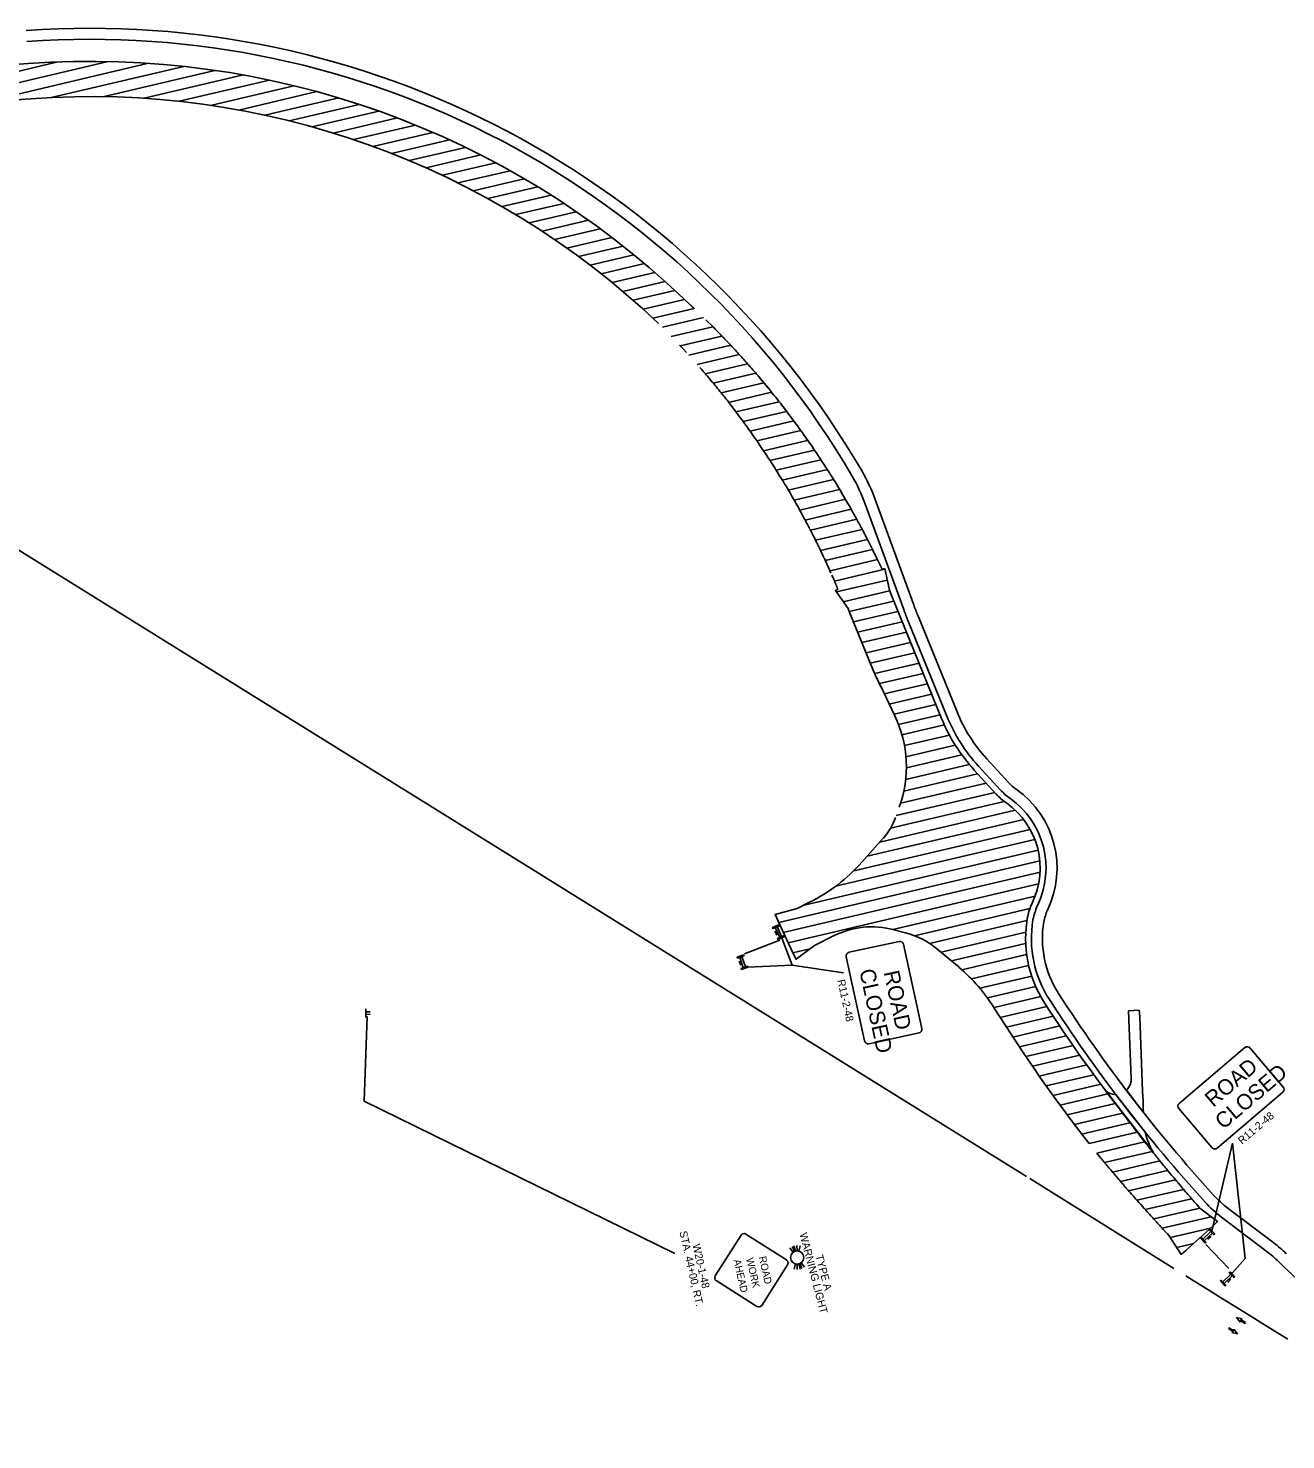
# Model space of a CAD drawing. Extents: x 126146 to 386643, y 319437 to 606724.
# Drawn here: x 157816 to 158958, y 357245 to 358527 of the extents above; entities that cross this region are included whole.
import ezdxf

# ---------------------------------------------------------------- set-up
doc = ezdxf.new("R2010")
doc.units = 0
doc.layers.add('PM_P_Edge_Line', color=7, linetype='Continuous')

msp = doc.modelspace()

# ---------------------------------------------------------------- linework, layer by layer
at = {"layer": 'PM_P_Edge_Line'}
for p, q in [((157648.2, 358450.5), (157843, 358496.2)), ((157660.1, 358483.4), (157816, 358494.7)), ((157711.2, 358455), (157888.5, 358496.6)), ((157774.6, 358459.6), (157925.3, 358495)), ((157836.7, 358463.9), (157957.1, 358492.2)), ((157883.7, 358464.7), (157985.5, 358488.6)), ((157921.1, 358463.2), (158011.3, 358484.4)), ((157953.1, 358460.5), (158035.1, 358479.7)), ((157981.5, 358456.8), (158057.2, 358474.6)), ((158007.2, 358452.6), (158078.1, 358469.3)), ((158030.8, 358447.9), (158097.8, 358463.6)), ((157818.3, 358462.8), (157662.4, 358451.4)), ((158052.8, 358442.8), (158116.4, 358457.7)), ((158073.4, 358437.4), (158134.2, 358451.6)), ((158092.9, 358431.6), (158151.2, 358445.4)), ((158111.3, 358425.7), (158167.5, 358438.9)), ((158128.9, 358419.6), (158183.2, 358432.3)), ((158145.6, 358413.2), (158198.3, 358425.6)), ((158161.7, 358406.7), (158212.8, 358418.7)), ((158177.1, 358400.1), (158226.8, 358411.8)), ((158191.9, 358393.3), (158240.4, 358404.7)), ((158206.1, 358386.4), (158253.6, 358397.5)), ((158219.9, 358379.3), (158266.3, 358390.2)), ((158233.2, 358372.2), (158278.6, 358382.8)), ((158246.1, 358364.9), (158290.6, 358375.4)), ((158258.6, 358357.6), (158302.3, 358367.8)), ((158270.7, 358350.1), (158313.6, 358360.2)), ((158282.4, 358342.6), (158324.6, 358352.5)), ((158293.8, 358335), (158335.3, 358344.8)), ((158304.8, 358327.3), (158345.8, 358337)), ((158315.6, 358319.6), (158355.9, 358329.1)), ((158326, 358311.8), (158365.8, 358321.1)), ((158336.2, 358303.9), (158375.5, 358313.1)), ((157402.7, 358304.5), (158722.1, 357484.4)), ((158346.1, 358296), (158384.9, 358305.1)), ((158355.7, 358287.9), (158394.1, 358297)), ((158365.1, 358279.9), (158403, 358288.8)), ((158374.2, 358271.7), (158411.8, 358280.6)), ((158383.1, 358263.6), (158420.6, 358272.4)), ((158410.5, 358281.7), (158417.3, 358275.4)), ((158391.6, 358255.3), (158429.1, 358264.1)), ((158431.2, 358262.1), (158438, 358255.3)), ((158399.7, 358246.9), (158437.5, 358255.8)), ((158407.9, 358238.6), (158445.7, 358247.4)), ((158415.6, 358230.1), (158453.7, 358239)), ((158423.2, 358221.6), (158461.4, 358230.6)), ((158430.6, 358213.1), (158469, 358222.1)), ((158437.8, 358204.5), (158476.4, 358213.6)), ((158444.9, 358195.9), (158483.7, 358205)), ((158451.7, 358187.2), (158490.7, 358196.4)), ((158458.4, 358178.5), (158497.6, 358187.7)), ((158464.9, 358169.8), (158504.3, 358179)), ((158471.3, 358161), (158510.9, 358170.3)), ((158477.4, 358152.2), (158517.3, 358161.5)), ((158483.4, 358143.3), (158523.5, 358152.7)), ((158489.3, 358134.4), (158529.6, 358143.9)), ((158495, 358125.5), (158535.6, 358135)), ((158500.5, 358116.5), (158541.4, 358126.1)), ((158505.9, 358107.5), (158547, 358117.2)), ((158511.2, 358098.5), (158552.5, 358108.2)), ((158516.3, 358089.4), (158557.8, 358099.2)), ((158555.2, 358103.6), (158560.1, 358095.3)), ((158610.8, 357999), (158575.5, 358095.6)), ((158584.9, 358099), (158620.2, 358002.3)), ((158521.2, 358080.3), (158563, 358090.1)), ((158526, 358071.1), (158568.1, 358081)), ((158530.7, 358062), (158573, 358071.9)), ((158574, 358070.1), (158578.4, 358061.5)), ((158535.2, 358052.8), (158577.8, 358062.8)), ((158539.5, 358043.5), (158582.5, 358053.6)), ((158582.8, 358053), (158587, 358044.3)), ((158537.9, 358047.1), (158535.9, 358051.2)), ((158543.8, 358034.2), (158587, 358044.4)), ((158544.5, 358032.5), (158543.6, 358034.6)), ((158547.3, 358026.3), (158545.5, 358030.4)), ((158547.9, 358024.9), (158593.6, 358035.7)), ((158549.8, 358015.1), (158595.7, 358025.9)), ((158555.8, 358006.2), (158597.9, 358016.1)), ((158561.3, 357997.2), (158601.7, 358006.7)), ((158565.1, 357987.9), (158605.5, 357997.4)), ((158624, 357992.4), (158659.1, 357906.2)), ((158568.9, 357978.5), (158609.3, 357988)), ((158572.7, 357969.1), (158613.1, 357978.6)), ((158649.9, 357902.4), (158614.8, 357988.4)), ((158576.5, 357959.7), (158617, 357969.2)), ((158580.4, 357950.4), (158620.8, 357959.9)), ((158584.4, 357941), (158624.6, 357950.5)), ((158588.6, 357931.8), (158628.4, 357941.1)), ((158602.5, 357902.7), (158589.5, 357930)), ((158593, 357922.5), (158632.2, 357931.7)), ((158597.5, 357913.3), (158636, 357922.4)), ((158601.9, 357904.1), (158639.9, 357913)), ((158606, 357894.7), (158643.7, 357903.6)), ((158609.1, 357885.2), (158647.6, 357894.3)), ((158611.3, 357875.5), (158652.2, 357885.1)), ((158612.7, 357865.5), (158657.5, 357876)), ((158613.1, 357855.3), (158663.4, 357867.2)), ((158686, 357863.7), (158705.9, 357842)), ((158610.8, 357834.2), (158677.8, 357850)), ((158612.5, 357844.9), (158670.2, 357858.5)), ((158674.7, 357853.4), (158694.6, 357831.6)), ((158698.5, 357835.2), (158678.7, 357856.9)), ((158607.9, 357823.3), (158685.5, 357841.5)), ((158598.7, 357800.6), (158702, 357824.9)), ((158603.9, 357812.1), (158693.3, 357833.1)), ((158589, 357788), (158711.9, 357816.9)), ((158565.3, 357761.9), (158725.4, 357799.5)), ((158577.5, 357775.1), (158719.6, 357808.4)), ((158548.8, 357747.8), (158729.7, 357790.3)), ((158572.7, 357769.7), (158592.2, 357791.6)), ((158497.2, 357715.1), (158734.3, 357770.8)), ((158520.3, 357730.8), (158732.7, 357780.7)), ((158501.4, 357705.8), (158734.5, 357760.6)), ((158505.7, 357696.6), (158733.2, 357750)), ((158600.8, 357708.6), (158730.1, 357739)), ((158620.4, 357703), (158725.2, 357727.6)), ((158731.8, 357729.9), (158732, 357730.4)), ((158495.4, 357703.4), (158493.8, 357707)), ((158493.9, 357710.3), (158498.1, 357701.3)), ((158495.7, 357711.2), (158499.9, 357702.1)), ((158612.4, 357705.6), (158601.7, 357708.4)), ((158634.2, 357695.9), (158722.6, 357716.7)), ((158728, 357717.3), (158728.1, 357717.6)), ((158498.3, 357699), (158466.3, 357686.5)), ((158495.5, 357706.7), (158494.2, 357706.1)), ((158496.4, 357704.9), (158495, 357704.3)), ((158496.9, 357706.2), (158496.9, 357706.2)), ((158500.5, 357700.2), (158509.5, 357676.1)), ((158644.6, 357688.1), (158721.5, 357706.2)), ((158654.1, 357680.1), (158721.4, 357695.9)), ((158461.8, 357683.3), (158465.1, 357673.9)), ((158463.7, 357684), (158467, 357674.6)), ((158510, 357687.3), (158525.4, 357690.9)), ((158660.9, 357674.3), (158642.4, 357689.9)), ((158663.6, 357672), (158722.3, 357685.8)), ((158462.7, 357676.2), (158461.4, 357680)), ((158463.1, 357679.6), (158461.7, 357679.1)), ((158463.8, 357677.7), (158462.4, 357677.2)), ((158464.4, 357678.9), (158464.4, 357678.9)), ((158509.5, 357676.1), (158469.2, 357674.3)), ((158509.5, 357676.1), (158555.9, 357669.3)), ((158672.2, 357663.8), (158724.1, 357676)), ((158679.9, 357655.3), (158726.9, 357666.3)), ((158686.7, 357646.6), (158730.5, 357656.9)), ((158692.7, 357637.8), (158735.1, 357647.7)), ((158122.5, 357628.7), (158122.3, 357636.7)), ((158122.4, 357633.9), (158126.4, 357634)), ((158122.4, 357632.7), (158122.4, 357632.7)), ((158122.4, 357631.5), (158126.4, 357631.6)), ((158698.3, 357628.8), (158740.6, 357638.8)), ((158704, 357619.9), (158746.5, 357629.9)), ((158709.8, 357611), (158752.4, 357621)), ((158715.7, 357602.1), (158758.3, 357612.1)), ((158721.6, 357593.2), (158764.4, 357603.3)), ((158727.7, 357584.4), (158770.6, 357594.4)), ((158733.8, 357575.5), (158776.8, 357585.6)), ((158740, 357566.7), (158783.2, 357576.8)), ((158746.3, 357557.9), (158789.6, 357568.1)), ((158752.6, 357549.1), (158796.1, 357559.3)), ((158759.1, 357540.4), (158802.7, 357550.6)), ((158765.6, 357531.6), (158809.4, 357541.9)), ((158772.2, 357522.9), (158816, 357533.2)), ((158811.5, 357539.7), (158811.5, 357539.7)), ((158779, 357514.2), (158822.7, 357524.5)), ((158786, 357505.6), (158829.4, 357515.8)), ((158909.3, 357514.7), (158890.5, 357434.8)), ((158920.6, 357410), (158909.3, 357514.7)), ((158789.7, 357501.1), (158786.1, 357505.5)), ((158793.1, 357497), (158836.3, 357507.2)), ((158800.3, 357488.4), (158843.3, 357498.5)), ((158807.5, 357479.9), (158850.3, 357489.9)), ((158855.9, 357400.9), (158725.3, 357482.5)), ((158814.9, 357471.3), (158857.4, 357481.3)), ((158822.4, 357462.8), (158864.7, 357472.7)), ((158830, 357454.3), (158872, 357464.2)), ((158837.7, 357445.8), (158879.5, 357455.7)), ((158905.3, 357455.3), (158946.6, 357424)), ((158845.4, 357437.4), (158889.8, 357447.8)), ((158940.6, 357416), (158899.2, 357447.4)), ((158852.9, 357428.9), (158889.2, 357437.4)), ((158882.3, 357427.5), (158889.5, 357434.4)), ((158883.6, 357426.1), (158890.9, 357433)), ((158886.5, 357428.8), (158887.6, 357427.7)), ((158886.6, 357430.2), (158886.6, 357430.2)), ((158889.7, 357429.8), (158886.8, 357427.1)), ((158888, 357430.2), (158889, 357429.1)), ((158510.4, 357415.7), (158507.4, 357419.7)), ((158511.6, 357416.4), (158509.6, 357420.9)), ((158512.6, 357416.7), (158511.4, 357421.5)), ((158513.9, 357416.8), (158513.8, 357421.8)), ((158515.4, 357416.7), (158516.6, 357421.5)), ((158858.5, 357419.9), (158873.8, 357423.5)), ((158885, 357422.5), (158905.9, 357400.8)), ((158511.3, 357400.1), (158512.5, 357405)), ((158514.1, 357399.8), (158514.1, 357404.8)), ((158516.6, 357400.1), (158515.4, 357405)), ((158518.3, 357400.7), (158516.4, 357405.3)), ((158520.5, 357402), (158517.6, 357406)), ((158909, 357396.6), (158920.6, 357410)), ((158900.3, 357388.7), (158907.5, 357395.6)), ((158901.6, 357387.2), (158908.9, 357394.1)), ((158904.5, 357390), (158905.6, 357388.9)), ((158904.6, 357391.4), (158904.6, 357391.4)), ((158907.7, 357391), (158904.8, 357388.2)), ((158906, 357391.4), (158907, 357390.3)), ((158912.8, 357356.2), (158912.8, 357356.2)), ((158912.8, 357356.2), (158917.9, 357355.1)), ((158916.1, 357352.1), (158912.8, 357356.2)), ((158920.6, 357350.8), (158915.9, 357353.7)), ((158915.9, 357353.7), (158916.1, 357352.1)), ((158917.9, 357355.1), (158916.4, 357354.5)), ((158916.4, 357354.5), (158921.1, 357351.7)), ((158921.1, 357351.7), (158920.6, 357350.8)), ((158920.9, 357351.2), (158920.9, 357351.2)), ((158905.4, 357346.3), (158905.9, 357347.1)), ((158910, 357343.3), (158905.4, 357346.3)), ((158905.7, 357346.7), (158905.7, 357346.7)), ((158905.9, 357347.1), (158910.5, 357344.1)), ((158908.5, 357342.8), (158910, 357343.3)), ((158913.6, 357341.6), (158908.5, 357342.8)), ((158910.5, 357344.1), (158910.4, 357345.7)), ((158910.4, 357345.7), (158913.6, 357341.6)), ((158913.6, 357341.6), (158913.6, 357341.6))]:
    msp.add_line(p, q, dxfattribs=at)
for points in [[(158413.6, 358232.4), (158410.5, 358235.8), (158407.3, 358239.1)], [(158591.1, 358035.7), (158593.5, 358036.2), (158597.7, 358016.6), (158599.3, 358012.6), (158645, 357900.3)], [(158579.4, 357952.7), (158561.3, 357997.2), (158560.2, 357999.9), (158548.9, 358016.4), (158550.9, 358017.7)], [(158547.1, 357702.9), (158529.7, 357694.2), (158513, 357681.6), (158510, 357687.3), (158496.6, 357716.3), (158494.1, 357722.3), (158514, 357727.7), (158525.3, 357733.3)], [(158606.5, 357697.7), (158561.1, 357687.9)], [(158627.1, 357618.6), (158610.5, 357695.2)], [(158558.6, 357683.9), (158575.2, 357607.4)], [(158123.8, 357629.6), (158120.9, 357552.8), (158403, 357414.5)], [(158579.1, 357604.8), (158624.6, 357614.7)], [(158920.5, 357601.4), (158860.8, 357550.7)], [(158955.2, 357565.6), (158925.1, 357601)], [(158895.2, 357510.2), (158954.9, 357560.9)], [(158860.4, 357546), (158890.5, 357510.6)], [(158879.5, 357455.6), (158895.4, 357443.6), (158891.1, 357439.1), (158866.7, 357417.1), (158862.5, 357413.6), (158851.8, 357430.5)], [(158439.5, 357394.1), (158463, 357431.1)], [(158467.3, 357432), (158504.2, 357408.6)], [(158505.2, 357404.3), (158481.8, 357367.3)], [(158477.4, 357366.4), (158440.5, 357389.8)], [(158959.3, 357336.6), (158951.5, 357341.4), (158943.7, 357346.3), (158935.9, 357351.1), (158928.1, 357355.9), (158920.3, 357360.8), (158912.5, 357365.7), (158904.7, 357370.5), (158896.9, 357375.4), (158889.1, 357380.3), (158881.3, 357385.1), (158873.5, 357389.9), (158866.8, 357394.1)]]:
    msp.add_lwpolyline(points, dxfattribs=at)
for points in [[(158497.1, 357712.9), (158491.6, 357710.4), (158492, 357709.5), (158497.5, 357712)], [(158502.1, 357702), (158496.7, 357699.5), (158496.2, 357700.4), (158501.7, 357702.9)], [(158465.2, 357685.6), (158459.6, 357683.6), (158459.9, 357682.7), (158465.6, 357684.6)], [(158469.2, 357674.3), (158463.5, 357672.3), (158463.2, 357673.2), (158468.9, 357675.2)], [(158814.7, 357634.9), (158824.3, 357635.3), (158825.1, 357629.7), (158827.6, 357561.5), (158828, 357552.6), (158828.2, 357545.8), (158828.3, 357542.6), (158812.8, 357562.6), (158813.9, 357563.7), (158814.9, 357565.1), (158816.2, 357567.5), (158817.1, 357570.7), (158817.2, 357573.2)], [(158794.6, 357561.7), (158837.3, 357506.1), (158835.1, 357510), (158833.4, 357513.6), (158831.7, 357518.1), (158830.5, 357522.3), (158829.9, 357524.5), (158803.2, 357558.7), (158802.1, 357558.8), (158800.5, 357559), (158798, 357559.7), (158796, 357560.7)], [(158880.2, 357428.3), (158884.3, 357423.9), (158885, 357424.6), (158880.9, 357429)], [(158888.9, 357436.5), (158893, 357432.2), (158892.3, 357431.5), (158888.1, 357435.9)], [(158898.2, 357389.4), (158902.3, 357385.1), (158903, 357385.8), (158898.9, 357390.1)], [(158906.9, 357397.7), (158911, 357393.4), (158910.3, 357392.7), (158906.1, 357397)]]:
    msp.add_lwpolyline(points, close=True, dxfattribs=at)
msp.add_circle((158514, 357410.8), 6.02, dxfattribs=at)
for centre, radius, start, end in [((157873, 357716.8), 810, 30.231, 94.178), ((157873, 357716.8), 800, 30.231, 94.178), ((157872.7, 357716.8), 780, 46.4094, 94.1698), ((157872.7, 357716.8), 748, 46.4409, 94.1698), ((158434.6, 358044.1), 150, 20.0679, 30.231), ((158434.6, 358044.1), 160, 20.0679, 30.231), ((158901.9, 358105.4), 300, 200.1025, 202.1285), ((158901.9, 358105.4), 310, 200.0679, 202.1631), ((158963.3, 358109), 414.5, 202.1549, 205.5885), ((158505.6, 357856.3), 107.5, 340.1322, 25.5885), ((158790.9, 357959.7), 157.5, 202.1549, 222.4787), ((158791.1, 357959.9), 152.5, 202.1631, 222.4869), ((158791.1, 357959.9), 142.5, 202.1631, 222.4869), ((158737.3, 357870.7), 52.5, 222.4869, 234.8198), ((158737.3, 357870.7), 42.5, 222.4869, 234.8198), ((158662.4, 357764.4), 87.5, 334.1306, 54.8198), ((158737, 357870.5), 57.5, 222.4787, 234.8116), ((158662.1, 357764.2), 72.5, 333.9503, 54.8116), ((158662.4, 357764.4), 77.5, 333.9585, 54.8198), ((158549.2, 357829.8), 57.5, 318.4347, 340.1322), ((158454.9, 357874.2), 157.5, 296.5537, 318.4347), ((158769.9, 357711.5), 47.5, 153.9503, 169.2217), ((158828.8, 357700.3), 107.5, 169.2217, 212.7963), ((158835, 357692), 110, 159.8176, 166.5211), ((158835, 357692), 100, 159.9603, 166.419), ((158581.7, 357633.5), 77.5, 75.0611, 116.5537), ((158829.1, 357700.5), 102.5, 170.6003, 212.8045), ((158829.1, 357700.5), 92.5, 170.6959, 212.7898), ((158607.2, 357694.5), 3.33, 12.2614, 102.2614), ((158592.4, 357630.7), 77.5, 49.8426, 75.0611), ((158561.8, 357684.6), 3.33, 102.2614, 192.2614), ((158559.3, 357553.9), 157.5, 31.9809, 49.8397), ((159925.2, 358407), 1406.5, 212.8045, 222.2633), ((159925.1, 358407), 1396.5, 212.8045, 222.2633), ((159925, 358406.6), 1452.5, 211.9809, 217.9034), ((159925, 358406.6), 1411.5, 212.7963, 217.9034), ((158623.8, 357617.9), 3.33, 282.2614, 12.2614), ((158578.4, 357608.1), 3.33, 192.2614, 282.2614), ((158922.6, 357598.9), 3.33, 40.3586, 130.3586), ((158952.7, 357563.5), 3.33, 310.3586, 40.3586), ((158862.9, 357548.1), 3.33, 130.3586, 220.3586), ((158893, 357512.7), 3.33, 220.3586, 310.3586), ((158965.7, 357535), 100, 222.2629, 232.8479), ((158965.7, 357535), 110, 222.2633, 232.8483), ((158465.6, 357429.4), 3.12, 57.5962, 147.5962), ((158874.2, 357328.3), 110, 45.744, 52.8483), ((158874.2, 357328.3), 120, 45.744, 52.8482), ((158502.6, 357405.9), 3.12, 327.5962, 57.5962), ((159925.2, 358407), 1396, 225.744, 236.3179), ((158442.2, 357392.4), 3.13, 147.5962, 237.5962), ((158479.1, 357369), 3.12, 237.5962, 327.5962)]:
    msp.add_arc(centre, radius, start, end, dxfattribs=at)
for points, degree in [([(158417.3, 358275.4), (158418.5, 358274.3), (158419.6, 358273.2), (158420.8, 358272.1)], 2), ([(158438, 358255.3), (158440.3, 358253), (158442.5, 358250.7), (158446.9, 358246.1), (158449.2, 358243.8), (158453.6, 358239.2), (158455.7, 358236.8), (158460.1, 358232.1), (158462.2, 358229.7), (158472.9, 358217.8), (158481.3, 358208.1), (158497.4, 358188.2), (158505.3, 358178), (158520.4, 358157.4), (158527.7, 358146.9), (158541.9, 358125.5), (158548.7, 358114.6), (158555.2, 358103.6)], 3), ([(158535.9, 358051.2), (158535.3, 358052.6), (158534.6, 358053.9), (158533.3, 358056.7), (158532.6, 358058), (158530.6, 358062.1), (158529.2, 358064.9), (158526.4, 358070.3), (158525, 358073), (158522.2, 358078.4), (158520.8, 358081.1), (158513.5, 358094.5), (158507.5, 358105.1), (158494.8, 358125.9), (158488.3, 358136.2), (158474.6, 358156.4), (158467.5, 358166.3), (158452.9, 358185.9), (158445.4, 358195.4), (158435.6, 358207.2), (158433.7, 358209.5), (158429.7, 358214.2), (158427.7, 358216.5), (158425.7, 358218.8)], 3), ([(158560.1, 358095.3), (158561.7, 358092.5), (158563.2, 358089.7), (158566.4, 358084.2), (158567.9, 358081.3), (158571, 358075.7), (158572.5, 358072.9), (158574, 358070.1)], 3), ([(158578.4, 358061.5), (158579.9, 358058.7), (158581.3, 358055.8), (158582.8, 358053)], 2), ([(158543.6, 358034.6), (158542.4, 358037.4), (158541.1, 358040.1), (158539.2, 358044.3), (158538.5, 358045.7), (158537.9, 358047.1)], 3), ([(158587, 358044.3), (158588.4, 358041.4), (158589.7, 358038.6), (158591.1, 358035.7)], 2), ([(158550.9, 358017.7), (158549.7, 358020.6), (158548.5, 358023.4), (158547.3, 358026.3)], 2), ([(158811.3, 357539.5), (158813.5, 357536.5), (158815.7, 357533.6), (158819.1, 357529.2), (158820.2, 357527.7), (158822.5, 357524.7), (158823.6, 357523.3), (158827, 357518.9), (158829.3, 357516), (158833.9, 357510.1), (158836.2, 357507.2), (158840.9, 357501.4), (158843.2, 357498.6), (158847.9, 357492.8), (158850.3, 357489.9), (158857.4, 357481.4), (158862.1, 357475.7), (158871.1, 357465.2), (158875.3, 357460.4), (158879.5, 357455.6)], 3), ([(158851.8, 357430.5), (158847.2, 357435.4), (158842.7, 357440.3), (158833, 357450.9), (158828, 357456.5), (158820.4, 357465), (158817.9, 357467.9), (158812.9, 357473.6), (158810.5, 357476.5), (158805.5, 357482.2), (158803.1, 357485.1), (158798.2, 357490.9), (158795.7, 357493.8), (158792.1, 357498.2), (158790.9, 357499.6), (158789.7, 357501.1)], 3)]:
    msp.add_open_spline(points, degree=degree, dxfattribs=at)

# ---------------------------------------------------------------- texts
for s, height, rotation, p in [('CLOSED', 14.17, 282.2614, (158570.3, 357671.3)), ('ROAD', 14.17, 282.2614, (158592.4, 357669.8)), ('R11-2-48', 7, 282.2614, (158550.4, 357662.5)), ('ROAD', 14.17, 40.3586, (158891.6, 357546.7)), ('CLOSED', 14.17, 40.3586, (158900.8, 357526.5)), ('R11-2-48', 7, 40.3586, (158917.8, 357513.1)), ('STA. 44+00, RT.', 7, 282.5962, (158407, 357434.1)), ('WARNING LIGHT', 7, 284.6863, (158516, 357432.2)), ('W20-1-48', 7, 282.5962, (158418.9, 357422.3)), ('TYPE A', 7, 284.6863, (158530.5, 357412.4)), ('AHEAD', 6.66, 282.5962, (158456.2, 357408.4)), ('WORK', 6.66, 282.5962, (158467.7, 357409.8)), ('ROAD', 6.66, 282.5962, (158479.1, 357411.2))]:
    msp.add_text(s, height=height, rotation=rotation, dxfattribs=at).set_placement(p)

doc.saveas('drawing.dxf')
